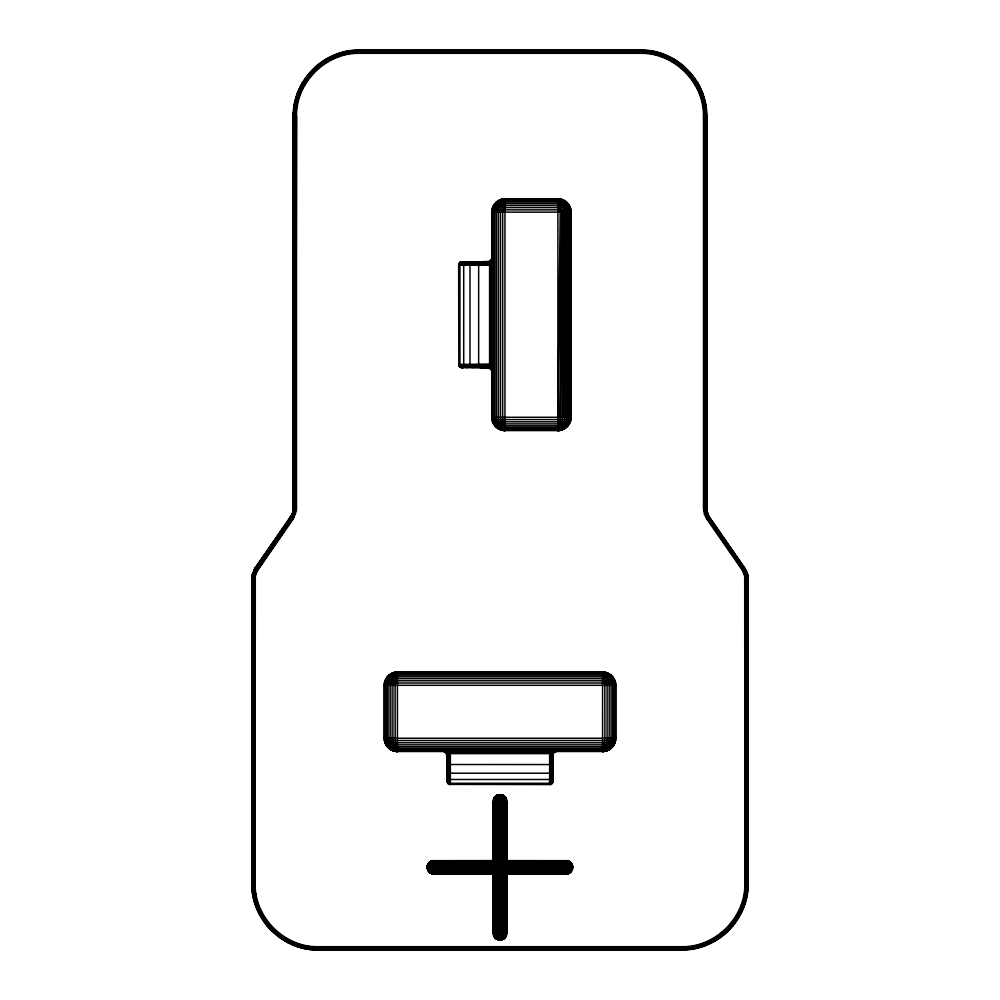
<?xml version="1.0" encoding="UTF-8"?>
<svg xmlns="http://www.w3.org/2000/svg" width="1000" height="1000" viewBox="0 0 1000 1000"><rect width="100%" height="100%" fill="white"/><g stroke="black" fill="none" stroke-linecap="round" stroke-linejoin="round"><path stroke-width="1.5" d="M252.787 573.088L290.613 517.75L255.162 568.787L252.463 575.538L252.288 883.825C251.612 918.962 282.875 950.225 318.012 949.562L681.988 949.562C717.125 950.163 748.325 918.962 747.712 883.825L747.537 575.538L744.837 568.787L709.388 517.75L707.138 513.125L706.363 508.05L706.363 116.175C706.963 81.037 675.775 49.837 640.625 50.438L359.375 50.438C324.225 49.837 293.038 81.037 293.637 116.175L293.562 508.05L292.863 513.125L290.538 517.7L254.838 568.562L252.025 575.475L251.838 883.825C251.175 919.2 282.638 950.675 318.012 950L681.988 949.95C717.375 950.675 748.775 919.175 748.162 883.825L747.975 575.475L745.163 568.562L709.712 517.525L707.038 519.375L742.487 570.425L744.7 575.975L744.85 883.825C745.438 917.438 715.6 947.275 681.988 946.688L318.012 946.688C284.4 947.325 254.513 917.438 255.15 883.825L255.3 575.975L257.512 570.425L294.025 516.55L296.512 508.05L296.512 116.175C295.925 82.562 325.763 52.725 359.375 53.312L640.625 53.312C674.237 52.725 704.075 82.562 703.487 116.175L703.487 508.05L704.4 513.987L707.038 519.375M290.763 517.85L293.05 513.188L293.825 508.05L293.975 116.175C293.363 81.213 324.412 50.175 359.375 50.775L640.625 50.775C675.588 50.175 706.637 81.213 706.025 116.175L706.025 508.05L706.825 513.225L709.125 517.938L744.575 568.975L747.212 575.588L747.387 883.825C747.987 918.787 716.95 949.825 681.988 949.225L318.012 949.225C283.05 949.887 251.95 918.787 252.613 883.825L252.787 575.588L255.425 568.975L290.887 517.938L255.162 568.787M294.163 508.05L294.375 116.175C293.775 81.425 324.625 50.587 359.375 51.188L640.625 51.188C675.375 50.587 706.225 81.425 705.625 116.175L705.625 508.05L706.425 513.35L708.787 518.162L744.237 569.212L746.8 575.65L746.975 883.825C747.575 918.575 716.737 949.412 681.988 948.812L318.012 948.812C283.275 949.475 252.362 918.575 253.025 883.825L253.2 575.65L255.763 569.212L291.225 518.175L255.425 568.975L291.038 518.038L293.363 513.288L294.163 508.05L293.975 116.175M295.375 116.175L295 508.05L294.163 513.538L291.725 518.525L256.588 569.775L254.175 575.8L254.013 883.825C253.363 918.037 283.8 948.475 318.012 947.825L681.988 947.825C716.2 948.413 746.575 918.037 745.987 883.825L745.825 575.8L743.413 569.775L707.962 518.737L705.475 513.65L704.625 508.05L704.625 116.175C705.212 81.962 674.837 51.588 640.625 52.175L359.375 52.175C325.163 51.588 294.788 81.962 295.375 116.175L295.262 510.9L292.488 519.05L257.038 570.1L254.725 575.887L254.575 883.825C253.925 917.738 284.1 947.913 318.012 947.262L681.988 947.262C715.9 947.85 746.012 917.738 745.425 883.825L745.275 575.887L742.962 570.1L707.513 519.05L704.95 513.812L704.062 508.05L704.062 116.175C704.65 82.263 674.55 52.15 640.625 52.737L359.375 52.737C325.45 52.15 295.35 82.263 295.938 116.175L295.375 508.05M448.025 783.587L447.1 781.762L446.688 753.288L449.412 751.587L555.85 751.475L553.713 752.65L552.938 754.6L552.888 781.825L551.575 783.925L549.637 784.562L449.35 784.4L448.025 783.587L448.038 752.812L445.712 751.475M491.725 370.938L491.725 260.25L491.225 264.55L458.638 265.075L458.837 365.475L461.95 367.65L488.425 367.65C494.75 372.275 490.65 368.4 491.225 364.85L490.625 368.475L491.725 364.438L458.638 364.338L459 365.838L491.337 365.363L491.35 263.9L490.513 265.075L490.513 364.338L491.725 370.95L491.662 366.887L490.838 365.838M567.325 873.8L566.175 873.9L566.175 860.662C574.575 860.288 574.587 874.338 566.175 873.8L506.6 873.875L506.613 933.45L493.387 933.45L493.4 873.875L433.825 873.9C427.912 874.188 424.812 865.812 429.575 862.212L494.65 861.925L494.663 801.1L494.363 861.637L433.825 861.95L494.65 861.925L495.337 801.1L495.325 862.6L433.825 862.613L496.112 863.388L496.688 801.1C494.888 792.288 507.088 793.388 506.613 801.1L506.613 860.662L493.4 873.875L493.387 933.45C493.013 941.975 506.987 941.975 506.613 933.45L506.613 873.9L493.387 860.662L493.387 801.1C493 792.613 506.925 792.575 506.512 801.1L506.6 860.688L566.175 860.763L506.438 860.85L506.275 801.1C506.7 792.625 493.075 792.712 493.488 801.1L493.387 860.662L433.825 860.763L493.562 860.85L493.725 801.1C493.263 792.775 506.45 792.588 505.725 801.1L505.9 861.388L569.487 861.55C575.3 864.513 572.688 874.237 566.175 873.9L506.613 873.9L506.512 933.45C506.938 941.963 493.062 941.963 493.488 933.45L493.387 873.9L433.825 873.8C425.262 874.412 425.363 860.212 433.825 860.662L493.4 860.688L493.488 801.1L506.613 801.1L506.6 860.688L566.175 860.662L569.487 861.55M429.575 862.212C437.463 856.575 430 870.225 433.825 873.9C425.112 873.413 425.125 860.863 433.825 860.662L433.825 873.9L428.812 871.538L427.388 866.125L432.8 866.125L433.825 865.238L497.95 865.238L497.962 801.1L497 864.275L433.825 864.287L497.95 865.238L498.85 801.1C496.325 792.588 505.538 793.725 505.075 801.1L505.35 861.925L566.175 862.613L504.675 862.6L504.663 801.1L503.888 863.388L571.912 863.975M501.138 934.6L502.038 933.45L502.05 869.325L566.175 869.325L501.037 868.312L501.037 933.45C504.062 942.275 493.438 940.775 493.787 933.45L493.562 873.713L433.825 873.562L493.7 873.575L493.725 933.45L493.888 873.388L433.825 873.162L494.1 873.175L494.275 933.45C493.512 941.963 506.812 941.787 506.213 933.45L506.438 873.713L566.175 873.562L506.112 873.388L505.875 933.45L505.9 873.175L569.487 873.012M570.425 872.35L505.35 872.638L505.337 933.45L505.637 872.925L566.175 872.613L505.35 872.638L504.663 933.45L504.675 871.963L566.175 871.938L503.888 871.175L503.312 933.45C505 941.85 494.012 941.287 494.925 933.45L494.65 872.638L433.825 871.938L495.325 871.963L495.337 933.45L496.112 871.175L428.088 870.588M428.75 871.538L496.112 871.175L495.75 933.45C494.375 941.963 506.512 941.45 505.725 933.45L505.9 873.175L566.175 873.162L506.112 873.388L506.213 933.45L506.3 873.575L566.175 873.562M506.213 933.45L506.3 873.575M557.9 417.275L560.2 212.138L560.2 417.275L562 212.138L560.538 201.988L557.9 198.9C564.75 198.888 569.85 205.613 569.7 212.138L569.362 417.275C569.525 423.675 564.7 430.487 557.9 430.513C562.487 428.325 562 421.637 562.425 417.275L562.425 212.138L560.2 417.275C559.75 421.562 560.7 427.013 557.9 430.513C564.85 430.588 570.487 424.05 570.337 417.275L570.487 212.138C570.638 205.3 564.875 198.812 557.9 198.9L504.963 198.9C497.887 198.775 491.6 205.05 491.725 212.138L491.725 417.275C491.6 424.35 497.887 430.637 504.963 430.513L557.9 430.513C564.975 430.637 571.263 424.35 571.138 417.275L571.138 212.138C571.263 205.05 564.975 198.775 557.9 198.9L557.9 430.513C564.95 430.625 571.075 424.275 570.938 417.275L570.975 212.138C571.1 205.113 564.95 198.787 557.9 198.9C560.462 202.537 559.55 207.838 559.975 212.138M494.275 933.45L493.888 873.388L431.562 873.5M571.25 863.025L503.888 863.388L504.25 801.1C505.625 792.6 493.488 793.1 494.275 801.1L494.1 861.388L430.513 861.55M505.725 801.1L505.637 861.637L566.175 861.95L505.35 861.925L505.337 801.1L505.637 861.637L566.175 861.55M506.112 861.162L506.213 801.1L506.3 860.987L566.175 861.062L506.112 861.162L505.875 801.1L505.9 861.388L566.175 861.4L506.112 861.162L506.275 801.1M568.038 417.275L568.612 212.138C568.75 206.012 564.562 199.025 557.9 198.9C563.263 200.362 563.638 207.512 563.913 212.138L562.425 417.275L564.5 212.138L564.525 417.275C564.312 422.038 563.513 429.312 557.9 430.513C564.462 430.3 568.162 423.188 568.038 417.275L567.263 212.138C567.325 206.513 564.3 199.275 557.9 198.9C563.9 199.688 565.612 207.037 565.688 212.138L564.525 417.275L566.388 212.138L566.413 417.275C566.413 422.6 564.1 429.938 557.9 430.513M571.138 262.95L571.1 259.163L571.138 370.75L571.138 258.663L570.363 260.587L571.138 258.45M552.938 761.587L551.975 763.688L549.637 764.55L449.85 764.513L447.1 762.05L447.062 752.688L444.738 751.475L549.637 751.6C566.062 752.962 536.862 750.788 556.25 751.475L550.15 751.975L549.637 784.562L549.637 751.475L553.987 751.5L552.737 751.475M491.188 364.338L491.613 264.125L489.913 261.4L481.15 261.8L479.513 262.738L478.65 265.075L478.65 364.338L479.513 366.675L481.613 367.65M491.725 367.438L491.7 368.7L491.725 364.438L488.587 367.638M497.95 865.238L427.6 865.013L431.587 861.062L493.7 860.987L493.725 801.1L494.1 861.388L433.825 861.4L493.888 861.162L494.125 801.1M494.65 861.925L494.925 801.1C494.012 793.275 505 792.712 503.312 801.1L503 864.275L566.175 865.238L567.312 866.125L572.688 866.125M427.312 868.425L497.95 869.325L497.738 933.45C495.65 941.912 505.825 941.05 505.075 933.45L505.35 872.638M567.312 866.125C565.6 874.812 567.337 877.5 572.3 868.425C573.562 862.288 563.438 856.125 567.312 866.125L502.05 865.238L502.225 799.95L501.138 795.375L498.85 794.587M552.9 762.05L552.938 754.6L551.188 752.062L554.775 751.5L552.388 753.238L552.312 783.2L550.212 784.513L551.138 784.2L551.138 752.038L549.688 751.475L554.175 752.2L552.987 754.2L552.9 762.05L552.875 754.35L552.312 783.2M566.413 417.275L567.263 212.138M570.55 263.6L570.988 265.075L570.375 262.875L571.138 366.463M494.925 933.45L495.325 871.963L433.825 871.538M505.075 801.1L504.675 862.6L566.175 863.025M490.513 364.338L491.175 265.075M500 933.45L498.963 868.312L433.825 868.425L566.175 866.25L501.037 866.25L501.037 801.1C503.575 792.812 495.087 793.675 495.75 801.1L495.325 862.6L433.825 862.212M433.825 867.275L498.963 866.25L498.85 801.1L501.037 933.45L502.05 869.325L566.175 870.275L503 870.288L502.262 933.45C503.038 940.987 497.388 941.25 498.85 933.45L498.963 868.312L497.962 933.45L497.95 869.325L433.825 869.325L497 870.288L496.688 933.45C495.112 941.637 505.4 941.338 504.25 933.45L504.675 871.963L566.175 872.35M570.5 272.825L571.138 259.65L571.138 264.975L570.875 264.05M554.288 751.475L549.637 753.612L450.363 753.612L448.862 753.312L449.55 751.637L551.138 752.038L549.637 752.688L448.612 752.262L448.862 784.2M552.9 780.512L552.5 782.9L550.763 784.362M491.6 364.338L458.7 364.913L460 367.013L489.963 367.1L491.7 369.475L491.725 365.838M571.1 370.25L571.138 364.438L571.138 370.95L571.138 364.438L570.862 365.4M497.95 869.325L497 933.45L497 870.288L427.6 869.538M501.138 799.95L502.038 801.1L501.037 866.25L500 801.1M566.175 865.238L502.05 865.238L503 801.1L503 864.275L572.4 865.013M502.038 933.45L503 870.288L571.912 870.588M491.725 260.413L490.775 262.45L491.225 264.55C491.012 261.512 493.537 255.625 490.65 264.05L490.938 263.325L489.888 263.575L489.588 265.075L489.588 364.338L490.387 366.662L491.463 366.375L491.725 364.438L491.312 366.125L490.112 366.287L459.275 366.287L458.837 365.475L491.225 364.85M447.262 751.475L448.812 752.062L447.062 754.775L447.537 752.35L445.538 751.475L449.85 751.975L449.85 784.513M551.763 672.062L549.637 672.2L552.05 672.625L443.75 672.062M447.688 783.2L447.537 752.35L448.862 753.312L447.537 752.35M491.725 258.688L491.337 260.925L489.888 262.262L460 262.4L458.638 265.075L491.725 265.075L491.725 258.688L490.85 260.912L489.288 261.938L460 262.4L490.513 261.775L491.337 260.925L491.725 263.575M571.125 366.188L571.138 370.213M290.55 517.7L292.638 513.062L293.25 508.05L293.2 116.175C292.587 80.8 323.988 49.387 359.375 50L640.625 50C676.012 49.387 707.412 80.8 706.8 116.175L706.988 510.55M551.575 763.988L551.962 752.812C556.413 753.162 547.35 750.1 553.088 752.3L555.15 751.475M570.662 260.812L571.1 263.363L570.788 260.113L571.138 264.975L570.925 263.888M571.138 364.438L570.938 369.825L571.013 364.85M491.613 365.288L491.675 370.387M295.763 510.975L296.512 116.175L293.2 116.175M297.375 93.612L294.4 104.725L293.4 116.175L293.2 510.588L293.4 116.175L294.25 104.7L297.462 105.262M491.65 365.425L491.725 369.85M491.587 265.075L491.45 264.062L458.675 264.55L460.3 262.213L463.2 261.762M450.363 784.562L450.363 751.475L446.85 752.337L447.425 782.75M293.775 113.312L294.4 104.725L293.363 116.175M571.1 366.05L571.112 368.625M293.363 508.05L293.012 510.55L296.275 511.05L296.512 508.05L293.2 508.05L293.012 510.55L293.25 116.175L294.25 104.7M252.225 575.5L252.037 883.825C251.375 919.1 282.75 950.462 318.012 949.8L681.988 949.8L693.438 948.8L704.55 945.825M491.688 258.975L491.7 259.713L491.725 258.45C491.275 263.738 483.825 261.537 480.688 261.925L490.562 261.825L491.688 263.85M293.05 510.562L293.25 508.05M552.938 776.275L551.975 778.55L549.637 779.488L450.363 779.488L448.025 778.55L447.062 776.275M552.938 770.1L551.975 772.3L549.637 773.213L450.363 773.213L448.025 772.3L447.062 770.1M384.188 685.3C384.075 678.213 390.35 671.938 397.425 672.062L602.575 672.062C609.65 671.938 615.925 678.213 615.812 685.3L615.812 738.238C615.925 745.312 609.65 751.587 602.575 751.475L397.425 751.475C390.35 751.587 384.075 745.312 384.188 738.238L384.188 685.3L615.812 685.3M714.975 940.962C735.013 929.338 747.913 906.988 747.962 883.825L747.775 575.5M552.938 754.775L551.663 751.737M491.688 368.55L491.538 369.85L488.988 367.7L481.15 367.612L488.85 367.575L460 367.013M491.712 365.7C492.825 367.8 487.675 368.775 491.112 367.312L491.463 366.375M571.062 365.925L570.988 369.762M550.15 672.588C550.05 671.488 564.75 672.55 549.688 672.062L549.637 672.625M307.663 949.188L308.175 945.913M651.538 54.262L652.113 51M491.662 262.512L491.688 259.175M292.787 513.112L293.363 510.613M290.413 517.612L291.663 515.4L254.788 568.538L257.512 570.425L292.962 519.375L296.275 511.05M570.4 368.25L571.025 365.788M295.262 510.9L295.938 508.05L295.938 116.175M552.775 762.5L552.762 753.913L553.737 752.262L552.762 753.913L552.575 782.75M490.775 366.962L488.988 367.7L489.963 367.1M549.637 672.2L551.112 672.65M488.425 261.762C490.7 261.212 492.45 267.3 491.463 263.038L491.725 259.438L489.8 262.2L479.862 262.4L490.85 262.25L488.938 261.725M427.438 865.662L427.762 864.625M297.562 946.762L298.587 943.612M570.6 367.375L571.013 369.375M662.125 57.1L663.263 53.987L652.113 51.05M570.975 365.65L571.138 368.325L570.788 367.663M552.388 753.238L551.975 783.587M491.463 263.038C490.037 261.637 491.25 258.425 491.575 261.3M291.688 515.413L290.387 517.587L292.488 513.013L295.6 513.987M458.8 264.05L460.3 262.213M552.775 781.012L551.575 782.663L549.637 783.288L450.363 783.288L448.025 782.325L447.062 780M491.112 367.312L491.312 369.338L489.387 367.45L460.45 367.287M551.138 753.312L551.413 751.888L549.637 751.6L550.15 751.975M288 942.738L289.475 939.837M570.375 366.538L570.925 365.525M570.975 263.75L570.4 261.163M672.062 61.737L673.713 58.863L683.162 65.487L681.038 68.012M292.488 519.05L294.488 516.788L291.512 515.325L253.562 570.725L254.825 568.562M294.862 508.05L294.85 116.175L294.562 508.05L293.75 513.4L291.363 518.275L256.15 569.487L253.663 575.725L253.487 883.825C252.838 918.312 283.525 949 318.012 948.35L681.988 948.35C716.488 948.938 747.1 918.325 746.513 883.825L746.338 575.725L743.85 569.487L708.4 518.438L705.975 513.488L705.15 508.05L705.15 116.175C705.738 81.675 675.125 51.062 640.625 51.65L359.375 51.65C324.875 51.062 294.262 81.675 294.85 116.175L294.387 508.05L294.375 116.175M291.55 515.35L290.238 517.487L291.562 515.35L290.238 517.487L292.962 519.375M257.038 570.1L293.562 516.337M256.588 569.775L292.038 518.737M256.15 569.487L291.725 518.525M302.238 83.188L308.837 73.763L316.875 65.525L326.312 58.913L327.938 61.737M255.763 569.212L291.363 518.275M490.85 262.25L489.888 263.575L491.65 263.988M279.113 937.362L281.062 934.688M491.575 368.113L490.55 368.425M479.212 263.125C482.525 265.85 491.962 258.837 491.712 263.712M448.862 751.475L444.613 751.475L447.175 754.05L447.225 762.5L446.425 752.837L450.262 751.475L449.35 751.862L449.35 784.4M450.363 672.638L448.888 672.65L518.612 672.5M490.95 260.587C492.525 259.575 489.538 261.475 491.688 260.863M447.738 752.425L449.275 751.55L447.125 752.638L447.688 763.337L447.762 752.6L446.55 752.087L450.262 751.475M273.562 928.275L271.262 930.588L264.513 922.688L267.15 920.775M444.263 672.1L450.262 672.062L444.45 672.1L448.237 672.062M447.013 754.262C444.35 748.763 442.287 753.312 448.338 751.737M433.462 860.763L432.262 863.025L431.812 868.425L432.512 872.35L433.825 873.9L429.312 871.538L427.925 867.275L430.037 862.212L433.825 860.662C429.6 862.85 429.6 871.712 433.825 873.9C426.75 873.5 426.75 861.062 433.825 860.662C428.488 862.113 428.488 872.438 433.825 873.9C427.537 873.037 427.537 861.525 433.825 860.662M688.787 75.763L691.275 73.675M490.75 260.788L491.275 261.75L489.438 261.6L491.15 260.525M449.175 672.275L450.363 672.2L444.45 672.1M448.862 752.038L549.637 752.688M742.487 570.425L745.163 568.562M551.287 784.112L551.138 752.362M490.85 260.912L489.913 261.4L491.112 262.1M695.075 84.738L697.938 83.088L702.812 93.537L699.7 94.675M551.213 672.125L555.513 672.062M446.538 672.55L448.65 672.1L445.838 672.663M259.1 913.85L262 912.362M504.963 198.9C498.775 199.475 496.463 206.8 496.45 212.138L496.45 417.275C496.463 422.6 498.775 429.938 504.963 430.513C498.413 430.3 494.712 423.188 494.825 417.275L494.825 212.138C494.712 206.225 498.413 199.112 504.963 198.9C499.363 200.1 498.55 207.375 498.35 212.138L498.35 417.275C498.55 422.038 499.363 429.312 504.963 430.513C498.175 430.487 493.35 423.675 493.5 417.275L493.5 212.138C493.35 205.738 498.175 198.925 504.963 198.9C500.375 201.088 500.875 207.775 500.438 212.138L500.438 417.275L502.05 427.413L504.963 430.513C498.013 430.588 492.375 424.05 492.525 417.275L492.525 212.138C492.375 205.362 498.013 198.825 504.963 198.9C502.175 202.4 503.113 207.85 502.663 212.138L502.663 417.275L503.2 425.788L504.963 430.513L504.963 198.9C497.912 198.787 491.8 205.138 491.925 212.138L491.925 417.275C491.863 423.462 496.575 429.275 502.7 430.312L560.2 430.312M397.425 672.062L395.662 676.787L395.125 685.3L395.163 740.537L395.95 748.375L397.425 751.475L397.425 672.062C390.387 671.938 384.263 678.3 384.387 685.3L384.387 738.238C384.263 745.238 390.375 751.575 397.425 751.475C392.837 749.275 393.338 742.588 392.9 738.238L392.9 685.3C393.338 680.938 392.837 674.25 397.425 672.062C390.475 671.988 384.837 678.525 384.988 685.3L384.988 738.238C384.837 745.013 390.475 751.538 397.425 751.475C391.825 750.263 391.012 743 390.812 738.238L390.812 685.3C391.012 680.537 391.825 673.263 397.425 672.062C390.637 672.087 385.812 678.9 385.962 685.3L385.962 738.238C385.812 744.638 390.637 751.438 397.425 751.475C391.238 750.888 388.925 743.562 388.925 738.238L388.925 685.3C388.925 679.963 391.238 672.638 397.425 672.062C390.875 672.275 387.175 679.388 387.287 685.3L387.287 738.238C387.175 744.137 390.875 751.25 397.425 751.475M602.575 751.475L604.05 748.375L604.875 738.238L604.837 683L604.05 675.15L602.575 672.062L602.575 751.475C609.612 751.587 615.737 745.238 615.612 738.238L615.612 685.3C615.737 678.3 609.625 671.95 602.575 672.062C607.163 674.25 606.663 680.938 607.1 685.3L607.1 738.238C606.663 742.588 607.163 749.275 602.575 751.475C609.525 751.538 615.163 745.013 615.013 738.238L615.013 685.3C615.163 678.525 609.525 671.988 602.575 672.062C608.175 673.263 608.987 680.537 609.188 685.3L609.188 738.238C608.987 743 608.175 750.263 602.575 751.475C609.362 751.438 614.188 744.638 614.038 738.238L614.038 685.3C614.188 678.9 609.362 672.087 602.575 672.062C608.763 672.638 611.075 679.963 611.075 685.3L611.075 738.238C611.075 743.562 608.763 750.888 602.575 751.475C609.125 751.25 612.825 744.137 612.712 738.238L612.712 685.3C612.825 679.388 609.125 672.275 602.575 672.062M444.462 751.513L446.287 752.65L443.75 751.475L447.4 752.087M705.512 516.788L708.487 515.325L706.938 510.562L703.725 511.05M743.5 572.15L746.475 570.7M552.962 672.4L556.25 672.062L550.95 672.212M326.388 59.037L336.812 54.175M553.888 672.537L555.675 672.113M255.075 904.275L258.225 903.25M704.4 513.987L707.562 513M747.362 573.05L744.25 574.025M489.15 261.875L481.613 261.762M445.412 672.412L450.262 672.062M554.587 672.412L550.138 672.188M433.825 861.062L493.888 861.162L493.488 801.1L493.462 860.738L432.688 860.763C425.938 861.862 425.962 872.763 432.725 873.8M461.375 261.825L460.45 262.125L462.688 261.8L461.375 261.825L462.188 261.925L460.538 263.125L459.913 265.075L459.913 364.338L460.875 366.675L463.2 367.65L460.825 367.438L459.087 365.988M431.587 861.062L432.688 860.763M347.887 51L336.763 54.037L337.875 57.1M556.237 751.475L553.4 751.625M555.688 751.513L554.125 752.25L553.7 751.55M566.175 873.9C569.438 871.05 569.438 863.512 566.175 860.662C573.688 860.812 573.688 873.75 566.175 873.9C570.788 871.963 570.788 862.588 566.175 860.662C572.913 861.25 572.913 873.312 566.175 873.9C571.95 872.725 571.95 861.838 566.175 860.662M447.713 672.45L448.925 672.175M449.012 751.488L445.875 751.7L447.537 751.488M445.85 751.488L444.263 751.513M702.537 105.262L705.8 104.688M554.25 672.062L549.688 672.062L553.612 672.062L551.625 672.062M490.838 263.575L459 263.575M252.85 894.15L255.925 893.662M744.7 575.975L747.975 575.475L746.3 570.788L709.587 517.6L707.362 513.062L706.6 508.05M447.463 672.312L448.787 672.125M462.188 367.488L460.825 367.438M473.088 261.762L470.887 262.738L469.975 265.075L469.975 364.338L470.887 366.675L473.088 367.65M466.925 261.762L464.65 262.738L463.713 265.075L463.713 364.338L464.65 366.675L466.925 367.65M446.6 751.625L447.425 762.938L447.438 753.512L447.688 763.337M554.663 672.175L551.075 672.175M555.062 672.212L551.487 672.075M551.138 751.475L552.463 751.488M479.862 262.4L489.688 262.137L480.262 262.125M566.175 867.275L501.037 868.312L572.688 868.425M459.613 262.738L490.312 262.663M566.175 863.975L503 864.275L503.875 801.1L503.888 863.388M433.825 870.588L497 870.288L496.125 933.45L496.112 871.175M480.688 367.488L489.825 367.612M493.562 860.85L433.825 861L493.888 861.162M430.513 873.012L494.363 872.925L494.663 933.45L494.65 872.638L429.575 872.35M359.375 50.2L640.625 50.2M703.487 116.175L706.8 116.175M502.663 199.1L560.2 199.1M500.438 199.7L562.425 199.7M498.35 200.675L564.525 200.675M496.45 201.988L566.413 201.988M494.825 203.625L568.038 203.625M493.5 205.512L569.362 205.512M492.525 207.6L570.337 207.6M491.925 209.838L570.938 209.838M491.725 212.138L571.138 212.138M459.275 263.125L490.775 263.15L490.775 262.45M459.613 366.675L490.387 366.662L490.075 368.088M491.725 417.275L571.138 417.275L570.975 212.138M491.925 419.575L570.938 419.575M492.525 421.8L570.337 421.8M493.5 423.9L569.362 423.9M494.825 425.788L568.038 425.788M496.45 427.413L566.413 427.413M498.35 428.738L564.525 428.738M500.438 429.712L562.425 429.712M703.487 508.05L706.8 508.05M251.838 577.975L255.15 577.975M744.85 577.975L748.162 577.975M395.125 672.262L604.875 672.262M392.9 672.862L607.1 672.862M390.812 673.838L609.188 673.838M388.925 675.15L611.075 675.15M387.287 676.787L612.712 676.787M385.962 678.675L614.038 678.675M384.988 680.763L615.013 680.763M384.387 683L615.612 683M384.188 738.238L615.812 738.238M384.387 740.537L615.612 740.537M384.988 742.763L615.013 742.763M385.962 744.85L614.038 744.85M387.287 746.737L612.712 746.737M388.925 748.375L611.075 748.375M390.812 749.7L609.188 749.7M392.9 750.675L607.1 750.675M395.125 751.275L604.875 751.275M450.363 752.013L549.637 752.013M497.738 794.887L502.262 794.887M496.688 795.375L503.312 795.375M495.75 796.038L504.25 796.038M494.925 796.85L505.075 796.85M494.275 797.8L505.725 797.8M493.787 798.838L506.213 798.838M493.488 799.95L506.512 799.95M567.312 860.763L506.538 860.738L506.512 801.1L506.438 860.85L566.175 861M506.3 860.987L568.438 861.062M570.425 862.212L505.35 861.925M428.75 863.025L496.112 863.388L495.75 801.1M496.112 863.388L433.825 863.4L497 864.275L497.775 799.95L498.55 796.038L500 794.488L500 940.075M428.088 863.975L497 864.275L496.688 801.1M427.2 867.275L572.8 867.275M572.4 869.538L502.05 869.325M504.25 933.45L503.888 871.175L566.175 871.15L503 870.288L503.312 933.45M571.25 871.538L503.888 871.175M494.65 872.638L433.825 872.613L494.363 872.925M568.438 873.5L506.112 873.388M251.838 883.825L255.15 883.825M744.85 883.825L748.162 883.825M493.488 934.6L506.512 934.6M493.787 935.725L506.213 935.725M494.275 936.762L505.725 936.762M494.925 937.712L505.075 937.712M495.75 938.525L504.25 938.525M496.688 939.188L503.312 939.188M497.738 939.675L502.262 939.675M498.862 939.975L501.138 939.975M479.513 262.738L490.387 262.75M551.55 752.425L552.263 752.425M433.825 861.55L494.363 861.637L494.275 801.1M566.175 873.012L505.637 872.925L505.725 933.45M433.825 873.5L493.7 873.575M433.825 873.012L494.1 873.175L494.125 933.45L493.888 873.388M462.688 367.612L461.95 367.65M433.825 865.238L498.963 866.25L432.8 866.125M447.812 751.538L443.975 751.475M479.212 366.287L490.387 366.662L479.862 367.013L489.675 367.262L480.262 367.287L489.288 367.475L488.425 367.65M553.837 751.513L555.138 751.663L552.188 751.538M255.3 575.975C250.087 577.663 252.237 570.487 255.75 574.025M743.9 894.737L747.113 895.3M458.7 364.913L460.075 365.363M300.3 94.675L297.238 93.562L302.113 83.112L304.925 84.738M744.175 906.462L741.062 905.325M458.638 364.338L459.95 364.85M449.85 751.975L448.45 752.425L448.425 783.925M663.188 54.175L673.612 59.037M489.888 365.838L490.775 366.262M253.525 570.7L256.5 572.15M552.9 753.375L552.6 752.087M736.425 915.263L739.3 916.912M308.837 73.763L311.212 75.763M730.15 924.237L732.675 926.363M683.037 65.638L691.162 73.763L697.763 83.188M570.375 261.588L571.062 263.488M445.825 752.05C447.85 754.775 445.037 750.025 445.875 752.25M316.837 65.487L318.962 68.012M722.4 931.988L724.525 934.513M446.087 752.438L446.538 752.712M570.363 368.825L570.788 369.3L570.662 368.6M713.425 938.263L715.075 941.137M570.575 262.65L571.138 264.975M550.588 751.587L550.65 784.4M703.487 942.9L704.6 945.962M702.625 93.612L705.6 104.725L706.6 116.175L706.75 508.05M570.75 262.413L571.025 263.625M693.475 949L692.9 945.738M347.887 51.05L348.462 54.262M491.613 264.125L491.725 264.975M448.425 763.988L448.038 752.812L448.025 763.688M571.125 368.05L571.138 368.95M568.612 212.138L569.362 417.275M570.487 212.138L570.938 417.275M569.7 212.138L570.337 417.275M293.637 116.175L293.825 508.05M681.988 946.688L681.988 950M640.625 50L640.625 53.312M502.038 801.1L502.05 865.238M359.375 50L359.375 53.312M318.012 946.688L318.012 950M493.562 873.713L493.488 933.45L493.462 873.812L433.825 873.8L493.562 873.713M506.538 873.812L506.512 933.45L506.438 873.713L566.175 873.8L506.538 873.812M254.938 568.638L253.7 570.788L254.963 568.65"/></g></svg>
